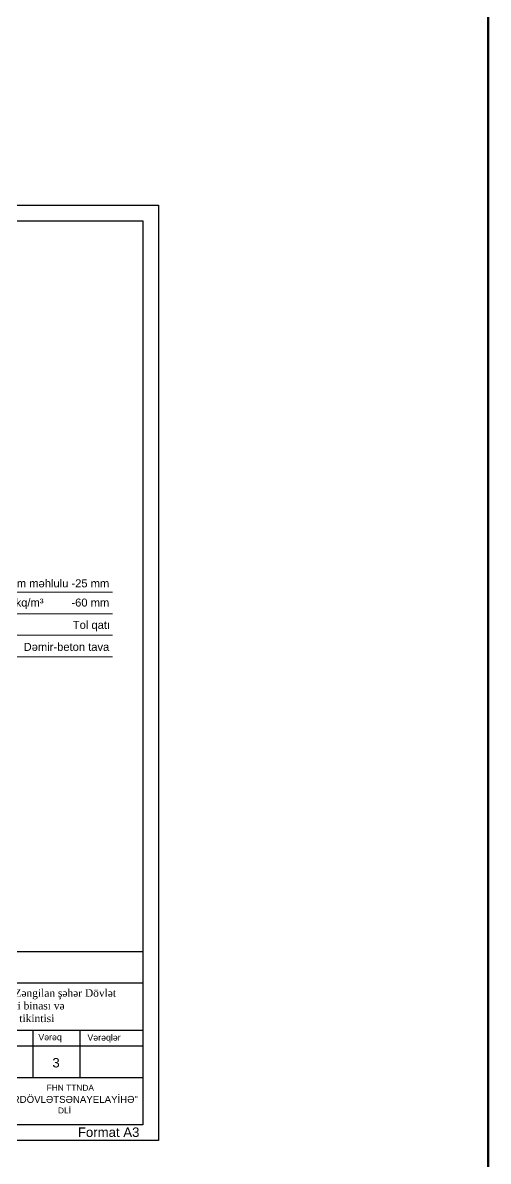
# Model space of a CAD drawing. Header units: millimetres. Extents: x 120281 to 1416367021, y -641565767 to 918373.
# Drawn here: x 1034121 to 1049906, y 797393 to 835955 of the extents above; entities that cross this region are included whole.
import ezdxf

# ---------------------------------------------------------------- set-up
doc = ezdxf.new("R2010")
doc.units = ezdxf.units.MM
for name, color, linetype, lineweight in [('перегородка', 130, 'Continuous', 20), ('размер', 90, 'Continuous', 40), ('размер 1', 6, 'Continuous', 15)]:
    doc.layers.add(name, color=color, linetype=linetype, lineweight=lineweight)
doc.styles.add('ARIAL', font='arial.ttf')
doc.styles.get("Standard").update_dxf_attribs({"font": 'arial.ttf'})

msp = doc.modelspace()

# ---------------------------------------------------------------- linework, layer by layer
at = {"color": 3, "lineweight": 106, "elevation": 0}
msp.add_lwpolyline([(981889.52717, 918129.57513), (1049905.5886, 918129.57513), (1049905.5886, 606781.6141), (981889.52717, 606781.6141)], close=True, dxfattribs=at)
at = {"layer": 'размер', "color": 0, "lineweight": 15}
for p, q in [((1029263.75038, 816666.13432), (1037165.2497, 816666.13432)), ((1029263.75038, 815936.04043), (1037165.2497, 815936.04043)), ((1029263.75038, 815206.4824), (1037165.2497, 815206.4824)), ((1029263.75038, 814476.92437), (1037165.2497, 814476.92437))]:
    msp.add_line(p, q, dxfattribs=at)
at = {"layer": 'размер', "color": 0, "lineweight": 30}
for p, q in [((1018472.77417, 804499.11679), (1038194.99102, 804498.4505)), ((1018472.77417, 803432.32263), (1038194.99102, 803431.65634)), ((1018472.77417, 801832.1314), (1038194.99102, 801831.46511)), ((1034461.21147, 801831.46511), (1034461.21147, 800231.27387)), ((1036061.40271, 801831.46511), (1036061.40271, 800231.27387)), ((1032861.02023, 801298.06803), (1038194.99102, 801298.06803)), ((1018472.77417, 800231.94016), (1038194.99102, 800231.27387))]:
    msp.add_line(p, q, dxfattribs=at)
at = {"layer": 'размер 1', "color": 0, "lineweight": 30}
for points in [[(993923.03347, 829781.47205), (1038728.3881, 829781.47205), (1038728.3881, 798097.68555), (993923.03347, 798097.68555)], [(996056.62178, 829248.07497), (1038194.99102, 829248.07497), (1038194.99102, 798631.08263), (996056.62178, 798631.08263)]]:
    msp.add_lwpolyline(points, close=True, dxfattribs=at)

# ---------------------------------------------------------------- texts
at = {"color": 0, "lineweight": 30, "attachment_point": 1, "style": 'ARIAL'}
for s, insert, char_height in [('V{ərəq}', (1034650.21034, 801702.67729), 213.358832), ('V{ərəqlər}', (1036314.31376, 801691.20987), 213.358832), ('{\\fArial|b0|i0|c238|p34;3}            ', (1035125.33469, 800890.09045), 320.0382474), ('Format A3', (1035990.38858, 798535.79965), 320.038247)]:
    msp.add_mtext(s, dxfattribs=dict(at, insert=insert, char_height=char_height))
for s, insert, char_height, width in [('               \\H1.1111x;       \\H0.95001x;FHN TTNDA', (1033235.09661, 799982.01935), 192.0229484, 4755.012594), ('\\H1.1x;"AZƏRDÖVLƏTSƏNAYELAYİHƏ"\\P\\H0.90909x;                            \\H0.95x;DLİ', (1032998.27318, 799604.88923), 213.3588316, 5258.8998512)]:
    msp.add_mtext(s, dxfattribs=dict(at, insert=insert, char_height=char_height, width=width))
at = {"layer": 'перегородка', "color": 0, "lineweight": 15, "insert": (1037054.72482, 817103.37321), "char_height": 270.9786968, "attachment_point": 3, "style": 'ARIAL'}
msp.add_mtext('"100"  markalı sement-qum məhlulu -25 mm', dxfattribs=at)
at = {"layer": 'перегородка', "color": 0, "lineweight": 15, "width": 7183.6067958, "attachment_point": 3, "style": 'ARIAL'}
for s, insert, char_height in [('Keramzit çınqılı & =600 kq/m³         -60 mm', (1037054.72482, 816451.59427), 270.9786968), ('Tol qatı', (1037081.87164, 815694.93837), 270.978697), ('Dəmir-beton tava', (1037054.72482, 814950.78918), 270.9786968)]:
    msp.add_mtext(s, dxfattribs=dict(at, insert=insert, char_height=char_height))
at = {"layer": 'перегородка', "color": 0, "insert": (1026014.77557, 803218.72755, -0.00001), "char_height": 256.79447485, "width": 11284.4700013, "attachment_point": 1}
msp.add_mtext('\\pxqc;{\\fTimes New Roman|b0|i0|c0|p18;FHN\\fTimes New Roman|b0|i0|c238|p18;-nin Dövlət Yanğından Mühafizə xidmətinin Zəngilan şəhər Dövlət Yanğından Mühafizə Hissəsinin İnzibati binası və \\P4 çıxışlı \\fTimes New Roman|b0|i0|c0|p18;Y\\fTimes New Roman|b0|i0|c238|p18;anğın\\fTimes New Roman|b0|i0|c0|p18;s\\fTimes New Roman|b0|i0|c238|p18;öndürmə deposunun tikintisi}', dxfattribs=at)

doc.saveas('drawing.dxf')
